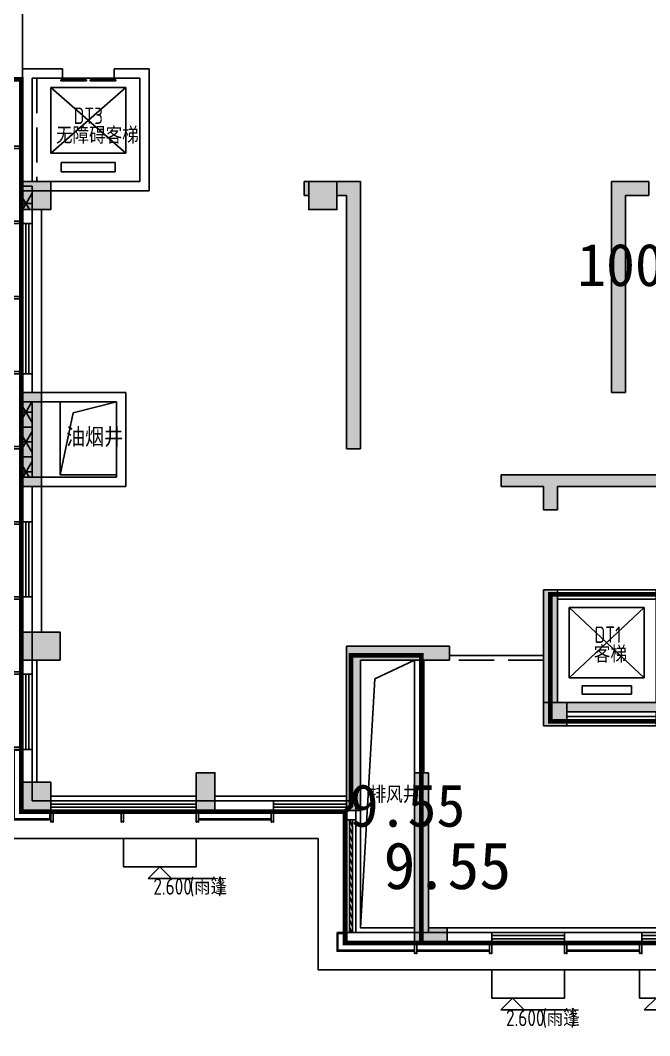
# Model space of a CAD drawing. Extents: x 512858 to 514372, y -232486 to -231710.
# Drawn here: x 513789.12 to 513802.54, y -232342.65 to -232321.02 of the extents above; entities that cross this region are included whole.
import ezdxf

# ---------------------------------------------------------------- set-up
doc = ezdxf.new("R2010")
doc.units = 0
doc.header["$LTSCALE"] = 1000
doc.linetypes.add('DASH', pattern=[0.35, 0.25, -0.1])
doc.layers.get('0').update_dxf_attribs({"color": 252})
for name, color, linetype in [('$面积结果', 7, 'Continuous'), ('0-灰色石材', 253, 'Continuous'), ('2#HXT-2F$0$A-ANNO-100-SYMB', 252, 'Continuous'), ('2#HXT-2F$0$A-FIRE-DOOR', 252, 'Continuous'), ('2#HXT-2F$0$A-HOLE-E', 253, 'Continuous'), ('2#HXT-2F$0$A-PATT-COLU', 253, 'Continuous'), ('2#HXT-2F$0$A-STAIR', 253, 'Continuous'), ('2#HXT-2F$0$A-STR-CONC-B', 253, 'Continuous'), ('2#HXT-2F$0$A-STR-CONC-C', 253, 'Continuous'), ('2#HXT-2F$0$A-WALL-S', 253, 'Continuous'), ('2#HXT-2F$0$AA-DOOR_FIRE_TEXT', 253, 'Continuous'), ('6#-造型-1F（实施版）石材-STONE-S', 253, 'Continuous'), ('6#-造型-1F（实施版）金属型材-METAL-S', 253, 'Continuous'), ('6#-造型-银白色铝板', 252, 'Continuous'), ('A-ANNO-100-DIM-E', 253, 'Continuous'), ('A-ANNO-100-TXT', 252, 'Continuous'), ('A-ANNO-20-TXT', 252, 'Continuous'), ('A-DOOR', 252, 'Continuous'), ('A-HOLE-E', 253, 'Continuous'), ('A-METAL-E', 253, 'Continuous'), ('A-PATT-COLU', 253, 'Continuous'), ('A-SOIL-E', 253, 'Continuous'), ('A-STAIR', 252, 'Continuous'), ('A-STR-CONC-B', 252, 'Continuous'), ('A-STR-CONC-C', 253, 'Continuous'), ('A-STR-CONC-H', 253, 'Continuous'), ('A-WALL-S', 252, 'Continuous'), ('A-WINDOW', 253, 'Continuous'), ('PUB_HATCH', 252, 'Continuous'), ('PUB_TEXT', 252, 'Continuous'), ('WALL', 252, 'Continuous')]:
    doc.layers.add(name, color=color, linetype=linetype)
for name, color, linetype, lineweight in [('面积-计容-住宅-1', 1, 'Continuous', 0), ('面积-计容-餐饮便利店--1', 3, 'Continuous', 0), ('面积-计容-餐饮便利店-1', 3, 'Continuous', 0)]:
    doc.layers.add(name, color=color, linetype=linetype, lineweight=lineweight)
doc.styles.add('2#HXT-2F$0$STANDARD', font='GBENOR', dxfattribs={"bigfont": 'GBCBIG'})
doc.styles.add('_TCH_SPACE', font='TSSDENG.shx', dxfattribs={"width": 0.8, "height": 5, "bigfont": 'hztxt.shx'})
doc.styles.add('dw', font='simhei.ttf')
doc.styles.add('TYDG_02', font='TSSDENG.shx', dxfattribs={"width": 0.8, "bigfont": 'hztxt.shx'})
pattern_1 = [(0, (513858.53243, -232374.4523), (0, 0.3175), []), (60, (513858.53243, -232374.4523), (-0.2749631, 0.15875), []), (120, (513858.53243, -232374.4523), (-0.2749631, -0.15875), [])]

# ---------------------------------------------------------------- blocks, each defined once
blk = doc.blocks.new('2新332#HXT-2F$0$$TWTSYS$00000508')
for p, q in [((-0.5, 0.5), (0.324, 1.224)), ((-0.5, 0.5), (-0.5, -0.5)), ((-0.5, -0.5), (0.5, 0.5)), ((0.5, 0.5), (-0.5, 0.5)), ((0.5, -0.5), (0.5, 0.5)), ((-0.5, -0.5), (0.5, -0.5))]:
    blk.add_line(p, q)
blk.add_solid([(0.5, -0.5), (0.5, 0.5), (-0.5, -0.5)])
blk = doc.blocks.new('2新154_FZH')
blk.add_lwpolyline([(-0.5, -0.5), (0.5, -0.5), (0.5, 0.5), (-0.5, 0.5)], close=True)
at = {"layer": 'PUB_HATCH'}
blk.add_solid([(-0.5, -0.5), (0.5, -0.5), (-0.5, 0.5), (0.5, 0.5)], dxfattribs=at)
blk = doc.blocks.new('2新322#HXT-2F$0$$DorLib2D$00000231')
at = {"color": 0}
for p, q in [((-0.5, 0), (-0.25, 0.433)), ((0.5, 0), (0.25, 0.433))]:
    blk.add_line(p, q, dxfattribs=at)
for centre, start, end in [((-0.5, 0), 0, 60), ((0.5, 0), 120, 180)]:
    blk.add_arc(centre, 0.5, start, end, dxfattribs=at)
blk = doc.blocks.new('2新312#HXT-2F')
at = {"layer": '2#HXT-2F$0$A-PATT-COLU'}
for points in [[(-52312, -20648), (-52012, -20898), (-52012, -20498), (-52312, -20498)], [(-59162, -20898), (-58262, -20898), (-58112, -20814), (-58112, -20648), (-59162, -20648)], [(-58112, -20814), (-57962, -20898), (-54612, -20898), (-54612, -20648), (-58112, -20648)], [(-54612, -20648), (-54612, -20898), (-52412, -20898), (-52412, -20648)], [(-52412, -20648), (-52412, -20898), (-52012, -20898), (-52312, -20648)], [(-51162, -20898), (-50412, -20898), (-50412, -20648), (-51162, -20648)], [(-50412, -20648), (-50412, -20898), (-47662, -20898), (-47662, -20648)], [(-47662, -20648), (-47662, -20898), (-45162, -20898), (-44862, -20648)], [(-44862, -21498), (-44862, -20648), (-45162, -20898), (-45162, -21498)], [(-57962, -21398), (-57962, -20898), (-58112, -20814), (-58262, -20898), (-58262, -21398)], [(-58262, -23198), (-57962, -23198), (-57962, -23098), (-58262, -23098)], [(-55862, -23098), (-55662, -23298), (-55562, -23298), (-55562, -23098)], [(-55795, -25598), (-55662, -25598), (-55662, -23298), (-55862, -23098), (-55862, -25498)], [(-54462, -23298), (-49562, -23298), (-49562, -23098), (-54462, -23098)], [(-48462, -23298), (-48362, -23298), (-48162, -23098), (-48462, -23098)], [(-48362, -23498), (-48162, -23498), (-48162, -23098), (-48362, -23298)], [(-45062, -23498), (-44812, -23498), (-44812, -23098), (-45062, -23098)], [(-58262, -25498), (-57962, -25498), (-57962, -23198), (-58262, -23198)], [(-48362, -25998), (-48162, -25798), (-48162, -23498), (-48362, -23498)], [(-45062, -25798), (-44812, -25998), (-44812, -23498), (-45062, -23498)], [(-57762, -25498), (-57762, -25698), (-55862, -25698), (-55795, -25598), (-55862, -25498)], [(-55862, -25898), (-55662, -25898), (-55662, -25598), (-55795, -25598), (-55862, -25698)], [(-55662, -25998), (-55662, -25898), (-55862, -25898), (-55862, -25998)], [(-54462, -25998), (-49562, -25998), (-49562, -25798), (-54462, -25798)], [(-48162, -25798), (-48362, -25998), (-47362, -25998), (-47362, -25798)], [(-47362, -25798), (-47362, -25998), (-44812, -25998), (-45062, -25798)]]:
    blk.add_hatch(color=256, dxfattribs=at).paths.add_polyline_path(points)
at = {"layer": '2#HXT-2F$0$A-ANNO-100-SYMB'}
for points in [[(-54262, -23898, 0, 0, 0), (-52052, -23898, 0, 80, 0), (-52352, -23898, 0, 0, 0)], [(-49906, -23898, 0, 0, 0), (-51792, -23898, 0, 80, 0), (-51492, -23898, 0, 0, 0)], [(-54262, -25198, 0, 0, 0), (-52052, -25198, 0, 80, 0), (-52352, -25198, 0, 0, 0)], [(-49582, -25198, 0, 0, 0), (-51792, -25198, 0, 80, 0), (-51492, -25198, 0, 0, 0)]]:
    blk.add_lwpolyline(points, format="xyseb", dxfattribs=at)
at = {"layer": '2#HXT-2F$0$A-FIRE-DOOR'}
for p, q in [((-54162, -21698), (-53162, -21698)), ((-54162, -21798), (-53162, -21798)), ((-49462, -21698), (-48462, -21698)), ((-49462, -21798), (-48462, -21798))]:
    blk.add_line(p, q, dxfattribs=at)
at = {"layer": '2#HXT-2F$0$A-HOLE-E'}
for points in [[(-54512, -21698), (-54262, -21698), (-54262, -20898), (-54512, -20898)], [(-53612, -21098), (-53312, -21098), (-53312, -20898), (-53612, -20898)], [(-52712, -21698), (-52512, -21698), (-52512, -20898), (-52712, -20898)], [(-50512, -20898), (-52312, -20898), (-52312, -21698), (-50512, -21698)], [(-47462, -23598), (-48162, -23598), (-48162, -24598), (-47462, -24598)], [(-47462, -24798), (-48162, -24798), (-48162, -25798), (-47462, -25798)]]:
    blk.add_lwpolyline(points, close=True, dxfattribs=at)
for points in [[(-54262, -20898), (-54427, -20995), (-54512, -21698)], [(-53312, -20898), (-53556, -20953), (-53612, -21098)], [(-52512, -20898), (-52651, -20968), (-52712, -21698)], [(-50512, -20898), (-52092, -21127), (-52312, -21698)], [(-47462, -23598), (-47984, -23789), (-48162, -24598)], [(-47462, -24798), (-47984, -24989), (-48162, -25798)]]:
    blk.add_lwpolyline(points, dxfattribs=at)
at = {"layer": '2#HXT-2F$0$A-STAIR'}
for p, q in [((-54132, -23298), (-52326, -23298)), ((-54132, -23298), (-54132, -24438)), ((-53872, -23298), (-53872, -24438)), ((-53612, -23298), (-53612, -24438)), ((-53352, -23298), (-53352, -24438)), ((-53092, -23298), (-53092, -24438)), ((-52832, -23298), (-52832, -24438)), ((-52572, -23298), (-52572, -24438)), ((-52326, -23298), (-52017, -23833)), ((-52312, -23322), (-52312, -24438)), ((-52211, -23298), (-49712, -23298)), ((-52211, -23298), (-51917, -23807)), ((-52142, -23298), (-52142, -23417)), ((-51882, -23298), (-51882, -23797)), ((-51622, -23298), (-51622, -24317)), ((-51362, -23298), (-51362, -24438)), ((-51102, -23298), (-51102, -24438)), ((-50842, -23298), (-50842, -24438)), ((-50582, -23298), (-50582, -24438)), ((-50322, -23298), (-50322, -24438)), ((-50062, -23298), (-50062, -24438)), ((-57712, -24973), (-57712, -23473)), ((-57712, -23473), (-56112, -23473)), ((-57712, -24973), (-56112, -23473)), ((-57712, -23473), (-56112, -24973)), ((-56112, -23473), (-56112, -24973)), ((-52052, -23773), (-52052, -24438)), ((-52017, -23833), (-51845, -23787)), ((-51845, -23787), (-52017, -23993)), ((-46962, -25273), (-46962, -23773)), ((-46962, -23773), (-45362, -23773)), ((-46962, -25273), (-45362, -23773)), ((-46962, -23773), (-45362, -25273)), ((-45362, -23773), (-45362, -25273)), ((-52017, -23993), (-51837, -23945)), ((-51937, -23972), (-51633, -24498)), ((-51837, -23945), (-51518, -24498)), ((-51792, -24223), (-51792, -24438)), ((-54132, -24438), (-54132, -24498)), ((-54132, -24438), (-49972, -24438)), ((-54132, -24438), (-54132, -24498)), ((-49972, -24438), (-49972, -24498)), ((-54132, -24498), (-51633, -24498)), ((-54132, -24498), (-49972, -24498)), ((-49712, -24598), (-54132, -24598)), ((-54132, -24658), (-54132, -24598)), ((-49712, -24658), (-54132, -24658)), ((-52156, -24598), (-53962, -24598)), ((-53962, -24658), (-53962, -24598)), ((-53962, -25798), (-53962, -24658)), ((-53702, -25798), (-53702, -24658)), ((-53442, -25798), (-53442, -24658)), ((-53182, -25798), (-53182, -24658)), ((-52922, -25798), (-52922, -24658)), ((-52662, -25798), (-52662, -24658)), ((-52402, -25798), (-52402, -24658)), ((-52007, -25151), (-52326, -24598)), ((-49712, -24598), (-52211, -24598)), ((-51907, -25124), (-52211, -24598)), ((-52052, -24873), (-52052, -24658)), ((-51792, -25323), (-51792, -24658)), ((-51608, -24498), (-49802, -24498)), ((-51532, -25773), (-51532, -24658)), ((-51272, -25798), (-51272, -24658)), ((-51012, -25798), (-51012, -24658)), ((-50752, -25798), (-50752, -24658)), ((-50492, -25798), (-50492, -24658)), ((-50232, -25798), (-50232, -24658)), ((-49972, -25798), (-49972, -24658)), ((-49712, -24658), (-49712, -24598)), ((-49712, -24658), (-49712, -24598)), ((-49712, -25798), (-49712, -24658)), ((-56112, -24973), (-57712, -24973)), ((-52142, -25798), (-52142, -24917)), ((-52052, -25798), (-52052, -25073)), ((-57437, -25323), (-57437, -25148)), ((-57437, -25148), (-56387, -25148)), ((-56387, -25148), (-56387, -25323)), ((-51827, -25102), (-52007, -25151)), ((-51999, -25308), (-51827, -25102)), ((-51827, -25262), (-51999, -25308)), ((-51633, -25798), (-51927, -25289)), ((-51518, -25798), (-51827, -25262)), ((-45362, -25273), (-46962, -25273)), ((-56387, -25323), (-57437, -25323)), ((-51792, -25798), (-51792, -25523)), ((-46712, -25623), (-46712, -25448)), ((-46712, -25448), (-45612, -25448)), ((-45612, -25448), (-45612, -25623)), ((-45612, -25623), (-46712, -25623)), ((-51633, -25798), (-54132, -25798)), ((-49712, -25798), (-51518, -25798))]:
    blk.add_line(p, q, dxfattribs=at)
at = {"layer": '2#HXT-2F$0$A-STR-CONC-B'}
for p, q in [((-52312, -20648), (-52312, -20498)), ((-52012, -20898), (-52012, -20498)), ((-59162, -20648), (-58112, -20648)), ((-59162, -20648), (-59162, -20898)), ((-58112, -20648), (-54612, -20648)), ((-54612, -20648), (-52412, -20648)), ((-52412, -20648), (-52312, -20648)), ((-51162, -20648), (-50412, -20648)), ((-51162, -20648), (-51162, -20898)), ((-50412, -20648), (-47662, -20648)), ((-47662, -20648), (-44862, -20648)), ((-44862, -21498), (-44862, -20648)), ((-59162, -20898), (-58262, -20898)), ((-58262, -21398), (-58262, -20898)), ((-57962, -21398), (-57962, -20898)), ((-57962, -20898), (-54612, -20898)), ((-54612, -20898), (-52412, -20898)), ((-52412, -20898), (-52012, -20898)), ((-51162, -20898), (-50412, -20898)), ((-50412, -20898), (-47662, -20898)), ((-47662, -20898), (-45162, -20898)), ((-45162, -21498), (-45162, -20898)), ((-58262, -21398), (-57962, -21398)), ((-45162, -21498), (-44862, -21498)), ((-58262, -23198), (-58262, -23098)), ((-58262, -23098), (-57962, -23098)), ((-57962, -23198), (-57962, -23098)), ((-55862, -23098), (-55562, -23098)), ((-55862, -25498), (-55862, -23098)), ((-55562, -23098), (-55562, -23298)), ((-54462, -23098), (-49562, -23098)), ((-54462, -23098), (-54462, -23298)), ((-49562, -23098), (-49562, -23298)), ((-48462, -23098), (-48162, -23098)), ((-48462, -23098), (-48462, -23298)), ((-48162, -23498), (-48162, -23098)), ((-45062, -23498), (-45062, -23098)), ((-45062, -23098), (-44812, -23098)), ((-44812, -23498), (-44812, -23098)), ((-58262, -25498), (-58262, -23198)), ((-57962, -25498), (-57962, -23198)), ((-55662, -23298), (-55562, -23298)), ((-55662, -25598), (-55662, -23298)), ((-54462, -23298), (-49562, -23298)), ((-48462, -23298), (-48362, -23298)), ((-48362, -23498), (-48362, -23298)), ((-48362, -25998), (-48362, -23498)), ((-48162, -25798), (-48162, -23498)), ((-45062, -25798), (-45062, -23498)), ((-44812, -25998), (-44812, -23498)), ((-57762, -25498), (-55862, -25498)), ((-57762, -25698), (-55862, -25698)), ((-55862, -25898), (-55862, -25698)), ((-55662, -25898), (-55662, -25598)), ((-55862, -25998), (-55862, -25898)), ((-55662, -25998), (-55662, -25898)), ((-54462, -25798), (-49562, -25798)), ((-54462, -25798), (-54462, -25998)), ((-49562, -25798), (-49562, -25998)), ((-48162, -25798), (-47362, -25798)), ((-47362, -25798), (-45062, -25798)), ((-55862, -25998), (-55662, -25998)), ((-54462, -25998), (-49562, -25998)), ((-48362, -25998), (-47362, -25998)), ((-47362, -25998), (-44812, -25998))]:
    blk.add_line(p, q, dxfattribs=at)
at = {"layer": '2#HXT-2F$0$A-WALL-S'}
for p, q in [((-52012, -20698), (-51162, -20698)), ((-54712, -21798), (-54712, -20898)), ((-54512, -21698), (-54512, -20898)), ((-52512, -21698), (-52512, -20898)), ((-52312, -21698), (-52312, -20898)), ((-52012, -20898), (-51162, -20898)), ((-50512, -21498), (-50512, -20898)), ((-50412, -21498), (-50412, -20898)), ((-47762, -21698), (-47762, -20898)), ((-47562, -21798), (-47562, -20898)), ((-50512, -21698), (-50512, -21498)), ((-50412, -21498), (-49562, -21498)), ((-50412, -21798), (-50412, -21598)), ((-50412, -21598), (-49662, -21598)), ((-49662, -21798), (-49662, -21598)), ((-49562, -21698), (-49562, -21498)), ((-54712, -21798), (-54162, -21798)), ((-54162, -21698), (-54512, -21698)), ((-54162, -21798), (-54162, -21698)), ((-52512, -21698), (-53162, -21698)), ((-53162, -21698), (-53162, -21798)), ((-53162, -21798), (-52412, -21798)), ((-52412, -21798), (-50412, -21798)), ((-52312, -21698), (-50512, -21698)), ((-49662, -21798), (-49462, -21798)), ((-49462, -21698), (-49562, -21698)), ((-49462, -21798), (-49462, -21698)), ((-47762, -21698), (-48462, -21698)), ((-48462, -21698), (-48462, -21798)), ((-48462, -21798), (-47562, -21798)), ((-55862, -23098), (-57962, -23098)), ((-55562, -23098), (-54462, -23098)), ((-49562, -23098), (-48462, -23098)), ((-55862, -23298), (-57962, -23298)), ((-55562, -23298), (-54462, -23298)), ((-49562, -23298), (-48462, -23298)), ((-48162, -23398), (-47362, -23398)), ((-47362, -23398), (-45062, -23398)), ((-48162, -23598), (-47462, -23598)), ((-47462, -25798), (-47462, -23598)), ((-47262, -25798), (-47262, -23598)), ((-47262, -23598), (-45062, -23598)), ((-54132, -24498), (-49712, -24498)), ((-54132, -24498), (-54132, -24598)), ((-54132, -24598), (-49712, -24598)), ((-49712, -24498), (-49712, -24598)), ((-57762, -25798), (-55862, -25798)), ((-54462, -25798), (-55662, -25798)), ((-49562, -25798), (-48362, -25798)), ((-48362, -25798), (-48362, -25998)), ((-57762, -25998), (-55862, -25998)), ((-54462, -25998), (-55662, -25998)), ((-49562, -25998), (-48362, -25998))]:
    blk.add_line(p, q, dxfattribs=at)
at = {"layer": '2#HXT-2F$0$AA-DOOR_FIRE_TEXT'}
for points in [[(-55462, -25398), (-55662, -25398), (-55662, -25598), (-55462, -25598)], [(-55462, -25598), (-55662, -25598), (-55662, -25798), (-55462, -25798)]]:
    blk.add_lwpolyline(points, close=True, dxfattribs=at)
for centre in [(-55562, -25498), (-55562, -25698)]:
    blk.add_circle(centre, 50, dxfattribs=at)
at = {"layer": '2#HXT-2F$0$A-FIRE-DOOR', "xscale": 1000, "yscale": -1000, "zscale": 100}
for p in [(-53662, -21748), (-48962, -21748)]:
    blk.add_blockref('2新322#HXT-2F$0$$DorLib2D$00000231', p, dxfattribs=at)
at = {"layer": '2#HXT-2F$0$A-STR-CONC-C', "xscale": 499.9999999996726, "yscale": 499.9999999996726, "zscale": 499.9999999996726, "rotation": 1.66753e-11}
blk.add_blockref('2新154_FZH', (-58012, -25748), dxfattribs=at)
at = {"layer": '2#HXT-2F$0$AA-DOOR_FIRE_TEXT', "xscale": 700.0000000000001, "yscale": 200.0000000000001, "zscale": 700.0000000000001}
for p, rotation in [((-50062, -21698), 180), ((-55562, -25048), 270)]:
    blk.add_blockref('2新332#HXT-2F$0$$TWTSYS$00000508', p, dxfattribs=dict(at, rotation=rotation))
at = {"layer": 'PUB_TEXT', "color": 7, "style": '2#HXT-2F$0$STANDARD'}
for s, p in [('上', (-54541, -24073)), ('下', (-49836, -24073)), ('下', (-54522, -25373)), ('上', (-49512, -25373))]:
    blk.add_text(s, height=338, dxfattribs=at).set_placement(p)
blk = doc.blocks.new('2新692F柱')
at = {"layer": 'A-PATT-COLU'}
for points in [[(-63262, -14698), (-63262, -14398), (-63362, -14398), (-63362, -14698)], [(-62662, -14398), (-62662, -14698), (-62462, -14698), (-62162, -14398)], [(-62162, -20098), (-62162, -14398), (-62462, -14698), (-62462, -20098)], [(-56512, -18898), (-56512, -14698), (-56812, -14398), (-56812, -18898)], [(-56812, -14398), (-56512, -14698), (-56012, -14698), (-56012, -14398)], [(-59162, -20898), (-58262, -20898), (-58112, -20814), (-58112, -20648), (-59162, -20648)], [(-58112, -20814), (-57962, -20898), (-52012, -20898), (-52312, -20648), (-58112, -20648)], [(-57962, -21398), (-57962, -20898), (-58112, -20814), (-58262, -20898), (-58262, -21398)], [(-62162, -27798), (-62162, -24598), (-62462, -24298), (-62462, -27798)], [(-62462, -24298), (-62162, -24598), (-60262, -24598), (-60262, -24298)], [(-61012, -30598), (-60712, -30298), (-60712, -26998), (-61012, -26998)], [(-60712, -30298), (-61012, -30598), (-60312, -30598), (-60312, -30298)]]:
    blk.add_hatch(color=256, dxfattribs=at).paths.add_polyline_path(points)
at = {"layer": 'A-STR-CONC-B'}
for p, q in [((-63362, -14398), (-63262, -14398)), ((-63362, -14398), (-63362, -14698)), ((-62662, -14398), (-62162, -14398)), ((-62162, -20098), (-62162, -14398)), ((-56812, -18898), (-56812, -14398)), ((-56812, -14398), (-56012, -14398)), ((-56012, -14398), (-56012, -14698)), ((-63362, -14698), (-63262, -14698)), ((-62662, -14698), (-62462, -14698)), ((-62462, -20098), (-62462, -14698)), ((-56512, -18898), (-56512, -14698)), ((-56512, -14698), (-56012, -14698)), ((-56812, -18898), (-56512, -18898)), ((-62462, -20098), (-62162, -20098)), ((-59162, -20648), (-58112, -20648)), ((-59162, -20648), (-59162, -20898)), ((-58112, -20648), (-52312, -20648)), ((-59162, -20898), (-58262, -20898)), ((-58262, -21398), (-58262, -20898)), ((-57962, -21398), (-57962, -20898)), ((-57962, -20898), (-52012, -20898)), ((-58262, -21398), (-57962, -21398)), ((-62462, -27798), (-62462, -24298)), ((-62462, -24298), (-60262, -24298)), ((-60262, -24298), (-60262, -24598)), ((-62162, -27798), (-62162, -24598)), ((-62162, -24598), (-60262, -24598)), ((-61012, -30598), (-61012, -26998)), ((-61012, -26998), (-60712, -26998)), ((-60712, -30298), (-60712, -26998)), ((-62462, -27798), (-62162, -27798)), ((-60712, -30298), (-60312, -30298)), ((-60312, -30298), (-60312, -30598)), ((-61012, -30598), (-60312, -30598))]:
    blk.add_line(p, q, dxfattribs=at)
at = {"layer": 'A-STR-CONC-C'}
for p, xscale, yscale, zscale, rotation in [((-69062, -14698), 600, 600, 600, 270), ((-62962, -14698), 600, 600, 600, 270), ((-69162, -19898), 399.9999999999418, 1999.999999999542, 1999.999999999542, 359.9999999999937), ((-68962, -24298), 799.999999999709, 600, 600, 5.7321e-12), ((-65462, -27398), 400.0000000000873, 799.9999999995853, 799.9999999995853, 1.14642e-11)]:
    blk.add_blockref('2新154_FZH', p, dxfattribs=dict(at, xscale=xscale, yscale=yscale, zscale=zscale, rotation=rotation))
at = {"layer": 'A-STR-CONC-C', "xscale": 600, "yscale": 600, "zscale": 600}
blk.add_blockref('2新154_FZH', (-69062, -27498), dxfattribs=at)
blk = doc.blocks.new('2新164a-waraet5465478')
at = {"layer": '6#-造型-1F（实施版）金属型材-METAL-S'}
blk.add_lwpolyline([(2224547, 326871), (2224547, 327121), (2224597, 327121), (2224597, 326871), (2224587, 326871), (2224587, 326881), (2224557, 326881), (2224557, 326871)], close=True, dxfattribs=at)
blk = doc.blocks.new('2新160a-dsrtr678jfghj')
at = {"layer": '0-灰色石材'}
for p, q in [((2298426, 556748), (2299976, 556748)), ((2298426, 556728), (2299976, 556728)), ((2303076, 553948), (2304626, 553948)), ((2303076, 553928), (2304626, 553928)), ((2306276, 553948), (2307826, 553948)), ((2306276, 553928), (2307826, 553928))]:
    blk.add_line(p, q, dxfattribs=at)
for points in [[(2294476, 558228), (2294476, 556728), (2295276, 556728), (2295276, 556678)], [(2294476, 558228), (2294676, 558228)], [(2294676, 558208), (2294496, 558208), (2294496, 556748), (2295256, 556748), (2295256, 556928)], [(2301376, 554328), (2301376, 553928), (2303026, 553928)], [(2301576, 554328), (2301376, 554328)], [(2301576, 554308), (2301396, 554308), (2301396, 553948), (2303026, 553948)]]:
    blk.add_lwpolyline(points, dxfattribs=at)
at = {"layer": '6#-造型-1F（实施版）石材-STONE-S'}
for p, q in [((2294676, 558928), (2294676, 556928)), ((2294676, 556928), (2295266, 556928))]:
    blk.add_line(p, q, dxfattribs=at)
at = {"layer": '6#-造型-1F（实施版）金属型材-METAL-S'}
for points in [[(2294426, 571078), (2294676, 571078), (2294676, 571028), (2294426, 571028), (2294426, 571038), (2294436, 571038), (2294436, 571068), (2294426, 571068)], [(2294426, 569478), (2294676, 569478), (2294676, 569428), (2294426, 569428), (2294426, 569438), (2294436, 569438), (2294436, 569468), (2294426, 569468)], [(2294426, 567878), (2294676, 567878), (2294676, 567828), (2294426, 567828), (2294426, 567838), (2294436, 567838), (2294436, 567868), (2294426, 567868)], [(2294426, 566278), (2294676, 566278), (2294676, 566228), (2294426, 566228), (2294426, 566238), (2294436, 566238), (2294436, 566268), (2294426, 566268)], [(2294426, 564678), (2294676, 564678), (2294676, 564628), (2294426, 564628), (2294426, 564638), (2294436, 564638), (2294436, 564668), (2294426, 564668)], [(2294426, 563078), (2294676, 563078), (2294676, 563028), (2294426, 563028), (2294426, 563038), (2294436, 563038), (2294436, 563068), (2294426, 563068)], [(2294426, 561478), (2294676, 561478), (2294676, 561428), (2294426, 561428), (2294426, 561438), (2294436, 561438), (2294436, 561468), (2294426, 561468)], [(2294426, 559878), (2294676, 559878), (2294676, 559828), (2294426, 559828), (2294426, 559838), (2294436, 559838), (2294436, 559868), (2294426, 559868)], [(2294426, 558278), (2294676, 558278), (2294676, 558228), (2294426, 558228), (2294426, 558238), (2294436, 558238), (2294436, 558268), (2294426, 558268)]]:
    blk.add_lwpolyline(points, close=True, dxfattribs=at)
at = {"layer": '6#-造型-银白色铝板'}
for p in [(70728, 229807), (72228, 229807), (73828, 229807), (75428, 229807), (76978, 229807), (78478, 227007), (80078, 227007), (81678, 227007), (83278, 227007)]:
    blk.add_blockref('2新164a-waraet5465478', p, dxfattribs=at)
blk = doc.blocks.new('2新13$WINLIB2D$00000001')
at = {"color": 0}
for points in [[(-0.5, 0.5), (-0.5, -0.5)], [(-0.5, 0.5), (0.5, 0.5)], [(0.5, -0.5), (0.5, 0.5)], [(0.5, 0.1667), (-0.5, 0.1667)], [(0.5, -0.1667), (-0.5, -0.1667)], [(-0.5, -0.5), (0.5, -0.5)]]:
    blk.add_lwpolyline(points, dxfattribs=at)
blk = doc.blocks.new('2新14$WINLIB2D$00000039')
at = {"color": 0}
for points in [[(-0.5, 0.5), (-0.5, -0.5)], [(0.5, 0.5), (-0.5, 0.5)], [(0.5, -0.5), (0.5, 0.5)], [(-0.5, 0.1667), (0.5, 0.1667)], [(-0.3839, -0.1667), (-0.448, 0.1667)], [(-0.3159, -0.1667), (-0.38, 0.1667)], [(-0.2479, -0.1667), (-0.312, 0.1667)], [(-0.1799, -0.1667), (-0.244, 0.1667)], [(-0.1119, -0.1667), (-0.176, 0.1667)], [(-0.0439, -0.1667), (-0.108, 0.1667)], [(0.0241, -0.1667), (-0.04, 0.1667)], [(0.0921, -0.1667), (0.028, 0.1667)], [(0.16, -0.1667), (0.0959, 0.1667)], [(0.228, -0.1667), (0.1639, 0.1667)], [(0.296, -0.1667), (0.2319, 0.1667)], [(0.364, -0.1667), (0.2999, 0.1667)], [(0.432, -0.1667), (0.3679, 0.1667)], [(0.5, -0.1667), (0.4359, 0.1667)], [(-0.4519, -0.1667), (-0.5, 0.0836)], [(-0.5, -0.1667), (0.5, -0.1667)], [(0.5, -0.5), (-0.5, -0.5)]]:
    blk.add_lwpolyline(points, dxfattribs=at)
blk = doc.blocks.new('2新10$TCHSYS$WIN2D')
for p, q in [((-0.5, 0.5), (0.5, 0.5)), ((-0.5, 0.5), (-0.5, -0.5)), ((0.5, 0.5), (0.5, -0.5)), ((0.5, 0.1667), (-0.5, 0.1667)), ((0.5, -0.1667), (-0.5, -0.1667)), ((-0.5, -0.5), (0.5, -0.5))]:
    blk.add_line(p, q)
blk = doc.blocks.new('2新02$DORLIB2D$00000127')
at = {"color": 0}
for points in [[(-0.533, 0.795), (-0.533, 0.69)], [(-0.033, 0.795), (-0.533, 0.795)], [(-0.033, 0.795), (-0.033, 0.69)], [(0.533, 0.795), (0.033, 0.795)], [(0.033, 0.795), (0.033, 0.69)], [(0.533, 0.795), (0.533, 0.69)], [(-0.033, 0.69), (-0.533, 0.69)], [(0.533, 0.69), (0.033, 0.69)], [(0.5, 0.5), (-0.5, 0.5)]]:
    blk.add_lwpolyline(points, dxfattribs=at)

msp = doc.modelspace()

# ---------------------------------------------------------------- hatches: boundary and pattern name
at = {"layer": 'A-PATT-COLU'}
h = msp.add_hatch(dxfattribs=at)
h.set_pattern_fill('NET3', color=252, scale=0.1, style=0)
h.set_pattern_definition(pattern_1)
h.paths.add_polyline_path([(513789.37, -232325.05), (513789.37, -232324.65), (513789.17, -232324.65), (513789.17, -232325.05), (513789.27, -232325.05)], flags=17)
h = msp.add_hatch(dxfattribs=at)
h.set_pattern_fill('NET3', color=252, scale=0.1, style=0)
h.set_pattern_definition(pattern_1)
h.paths.add_polyline_path([(513789.37, -232330.75), (513789.37, -232329.15), (513789.17, -232329.15), (513789.17, -232330.75)], flags=17)

# ---------------------------------------------------------------- linework, layer by layer
at = {"color": 252, "linetype": 'DASH', "ltscale": 0.003}
msp.add_lwpolyline([(513800.27, -232334.65), (513797.72, -232334.65), (513797.72, -232337.05), (513797.82, -232337.05), (513797.82, -232340.45), (513811.47, -232340.45), (513811.47, -232341.85), (513816.47, -232341.85), (513816.47, -232338.35), (513820.87, -232338.35), (513820.87, -232334.15), (513822.57, -232334.15), (513822.57, -232331.75), (513822.37, -232331.75), (513822.37, -232331.55), (513813.72, -232331.55), (513813.72, -232336.05), (513800.27, -232336.05)], close=True, dxfattribs=at)
at = {"color": 252, "linetype": 'DASH', "ltscale": 0.003, "const_width": 0.03}
msp.add_lwpolyline([(513798.27, -232334.55), (513800.27, -232334.55)], dxfattribs=at)
at = {"layer": 'A-ANNO-100-DIM-E', "color": 252}
for p, q in [((513792.095, -232339.05), (513791.845, -232339.3)), ((513792.095, -232339.05), (513792.345, -232339.3)), ((513791.845, -232339.3), (513793.268, -232339.3)), ((513799.611, -232341.85), (513799.361, -232342.1)), ((513799.611, -232341.85), (513799.861, -232342.1)), ((513802.67, -232341.85), (513802.42, -232342.1)), ((513799.361, -232342.1), (513800.784, -232342.1)), ((513802.42, -232342.1), (513803.843, -232342.1))]:
    msp.add_line(p, q, dxfattribs=at)
at = {"layer": 'A-HOLE-E', "color": 252}
for points in [[(513791.17, -232329.15), (513789.97, -232329.15), (513789.97, -232330.7), (513791.17, -232330.7)], [(513796.37, -232334.65), (513797.52, -232334.65), (513797.52, -232340.35), (513796.37, -232340.35)]]:
    msp.add_lwpolyline(points, close=True, dxfattribs=at)
for points in [[(513791.17, -232329.15), (513790.244, -232329.382), (513789.97, -232330.7)], [(513797.52, -232334.65), (513796.679, -232335.05), (513796.37, -232340.35)]]:
    msp.add_lwpolyline(points, dxfattribs=at)
at = {"layer": 'A-METAL-E', "color": 252}
for points in [[(513764.77, -232324.45), (513786.97, -232324.45), (513786.97, -232338.45), (513795.47, -232338.45), (513795.47, -232341.25), (513810.57, -232341.25), (513810.57, -232342.65), (513823.47, -232342.65), (513823.47, -232313.75), (513806.67, -232313.75)], [(513791.32, -232338.45), (513791.32, -232339.05), (513792.87, -232339.05), (513792.87, -232338.45)], [(513799.17, -232341.25), (513799.17, -232341.85), (513800.72, -232341.85), (513800.72, -232341.25)], [(513802.32, -232341.25), (513802.32, -232341.85), (513803.92, -232341.85), (513803.92, -232341.25)]]:
    msp.add_lwpolyline(points, dxfattribs=at)
at = {"layer": 'A-SOIL-E', "color": 252}
msp.add_lwpolyline([(513789.17, -232314.55), (513789.17, -232322.05)], dxfattribs=at)
at = {"layer": 'A-STAIR', "color": 252}
for p, q in [((513789.77, -232323.85), (513789.77, -232322.45)), ((513789.77, -232322.45), (513791.37, -232322.45)), ((513789.77, -232323.85), (513791.37, -232322.45)), ((513789.77, -232322.45), (513791.37, -232323.85)), ((513791.37, -232322.45), (513791.37, -232323.85)), ((513791.37, -232323.85), (513789.77, -232323.85)), ((513789.995, -232324.25), (513789.995, -232324.05)), ((513789.995, -232324.05), (513791.145, -232324.05)), ((513791.145, -232324.05), (513791.145, -232324.25)), ((513791.145, -232324.25), (513789.995, -232324.25))]:
    msp.add_line(p, q, dxfattribs=at)
at = {"layer": 'A-STAIR', "color": 252, "linetype": 'DASH', "ltscale": 0.003}
msp.add_lwpolyline([(513789.47, -232324.45), (513791.67, -232324.45), (513791.67, -232322.25), (513789.47, -232322.25)], close=True, dxfattribs=at)
at = {"layer": 'A-STR-CONC-H', "color": 252}
for points in [[(513805.17, -232314.95), (513805.47, -232314.95), (513805.47, -232315.25), (513806.07, -232315.25), (513806.07, -232314.95), (513806.47, -232314.95), (513806.47, -232314.35), (513822.87, -232314.35), (513822.87, -232342.05), (513811.17, -232342.05), (513811.17, -232340.65), (513796.07, -232340.65), (513796.07, -232337.85), (513789.17, -232337.85), (513789.17, -232322.25), (513765.17, -232322.25)], [(513789.57, -232328.95), (513789.57, -232325.05)], [(513789.57, -232330.95), (513789.57, -232334.05)], [(513789.47, -232337.25), (513789.47, -232334.65)], [(513789.77, -232337.55), (513792.87, -232337.55)], [(513793.27, -232337.55), (513796.07, -232337.55)], [(513798.22, -232340.35), (513803.92, -232340.35)]]:
    msp.add_lwpolyline(points, dxfattribs=at)
at = {"layer": 'A-WALL-S', "color": 252}
for p, q in [((513789.17, -232322.05), (513790.02, -232322.05)), ((513789.17, -232324.65), (513789.17, -232322.05)), ((513791.12, -232322.05), (513791.87, -232322.05)), ((513791.87, -232324.65), (513791.87, -232322.05)), ((513789.37, -232322.25), (513790.02, -232322.25)), ((513789.37, -232324.45), (513789.37, -232322.25)), ((513791.12, -232322.25), (513791.67, -232322.25)), ((513791.67, -232324.45), (513791.67, -232322.25)), ((513789.37, -232324.45), (513791.67, -232324.45)), ((513789.17, -232324.65), (513791.87, -232324.65)), ((513789.17, -232325.05), (513789.17, -232324.65)), ((513789.37, -232325.05), (513789.37, -232324.65)), ((513789.17, -232325.35), (513789.17, -232325.05)), ((513789.17, -232325.05), (513789.37, -232325.05)), ((513789.37, -232325.35), (513789.37, -232325.05)), ((513789.17, -232329.15), (513789.17, -232328.55)), ((513789.37, -232328.95), (513789.37, -232328.55)), ((513789.37, -232328.95), (513791.37, -232328.95)), ((513791.37, -232328.95), (513791.37, -232330.95)), ((513789.17, -232329.15), (513791.17, -232329.15)), ((513789.17, -232330.75), (513789.17, -232329.15)), ((513789.37, -232330.75), (513789.37, -232329.15)), ((513791.17, -232329.15), (513791.17, -232330.75)), ((513789.17, -232331.7), (513789.17, -232330.75)), ((513789.17, -232330.75), (513791.17, -232330.75)), ((513789.37, -232331.7), (513789.37, -232330.95)), ((513789.37, -232330.95), (513791.37, -232330.95)), ((513789.17, -232334.95), (513789.17, -232333.3)), ((513789.37, -232334.95), (513789.37, -232333.3)), ((513797.52, -232337.05), (513797.52, -232334.65)), ((513797.52, -232334.65), (513797.72, -232334.65)), ((513797.72, -232337.05), (513797.72, -232334.65)), ((513789.17, -232337.85), (513789.17, -232336.55)), ((513789.37, -232337.65), (513789.37, -232336.55)), ((513797.52, -232337.05), (513797.72, -232337.05)), ((513789.37, -232337.65), (513789.77, -232337.65)), ((513792.87, -232337.65), (513794.52, -232337.65)), ((513796.07, -232337.65), (513796.27, -232337.65)), ((513796.27, -232337.65), (513796.27, -232338.05)), ((513789.17, -232337.85), (513789.77, -232337.85)), ((513792.87, -232337.85), (513794.52, -232337.85)), ((513796.07, -232337.85), (513796.07, -232338.05)), ((513796.07, -232340.45), (513796.07, -232340.65)), ((513799.17, -232340.45), (513796.27, -232340.45)), ((513802.37, -232340.45), (513800.72, -232340.45)), ((513799.17, -232340.65), (513796.07, -232340.65)), ((513802.37, -232340.65), (513800.72, -232340.65))]:
    msp.add_line(p, q, dxfattribs=at)
for points in [[(513790.02, -232322.05), (513790.02, -232322.25)], [(513791.12, -232322.05), (513791.12, -232322.25)], [(513789.17, -232325.35), (513789.37, -232325.35)], [(513789.17, -232328.55), (513789.37, -232328.55)], [(513789.17, -232331.7), (513789.37, -232331.7)], [(513789.17, -232333.3), (513789.37, -232333.3)], [(513789.17, -232334.95), (513789.37, -232334.95)], [(513789.17, -232336.55), (513789.37, -232336.55)], [(513789.77, -232337.65), (513789.77, -232337.85)], [(513792.87, -232337.65), (513792.87, -232337.85)], [(513794.52, -232337.65), (513794.52, -232337.85)], [(513796.07, -232337.65), (513796.07, -232337.85)], [(513796.27, -232338.05), (513796.07, -232338.05)], [(513796.27, -232340.45), (513796.07, -232340.45)], [(513799.17, -232340.65), (513799.17, -232340.45)], [(513800.72, -232340.65), (513800.72, -232340.45)], [(513802.37, -232340.65), (513802.37, -232340.45)]]:
    msp.add_lwpolyline(points, dxfattribs=at)
at = {"layer": 'WALL', "color": 252}
for p, q in [((513789.171, -232325.05), (513789.171, -232324.55)), ((513789.171, -232324.55), (513789.371, -232324.55)), ((513789.371, -232325.05), (513789.371, -232324.55)), ((513789.171, -232325.05), (513789.371, -232325.05))]:
    msp.add_line(p, q, dxfattribs=at)
at = {"layer": '面积-计容-住宅-1', "const_width": 0.1}
for points in [[(513800.42, -232333.25), (513810.27, -232333.25), (513810.27, -232333.55), (513813.57, -232333.55), (513813.57, -232335.95), (513800.42, -232335.95)], [(513797.67, -232334.55), (513796.17, -232334.55), (513796.17, -232337.75), (513796.045, -232337.875), (513796.045, -232340.675), (513797.67, -232340.675)]]:
    msp.add_lwpolyline(points, close=True, dxfattribs=at)
at = {"layer": '面积-计容-餐饮便利店--1', "const_width": 0.1}
msp.add_lwpolyline([(513800.42, -232333.25), (513810.27, -232333.25), (513810.27, -232333.55), (513813.57, -232333.55), (513813.57, -232335.95), (513800.42, -232335.95)], close=True, dxfattribs=at)
at = {"layer": '面积-计容-餐饮便利店-1', "color": 3, "const_width": 0.1}
msp.add_lwpolyline([(513822.895, -232314.325), (513806.445, -232314.325), (513806.445, -232315.325), (513805.495, -232315.325), (513805.495, -232314.95, 0.447798), (513804.788, -232314.325), (513797.17, -232314.325, 0.414269), (513796.545, -232314.95), (513796.545, -232315.325), (513795.595, -232315.325), (513795.595, -232314.325), (513772.545, -232314.325), (513772.545, -232322.275), (513789.145, -232322.275), (513789.145, -232337.875), (513796.045, -232337.875), (513796.17, -232337.75), (513796.17, -232334.55), (513797.67, -232334.55), (513797.67, -232340.675), (513811.145, -232340.675), (513811.145, -232342.075), (513822.895, -232342.075)], format="xyb", close=True, dxfattribs=at)

# ---------------------------------------------------------------- block references
at = {"color": 252, "xscale": 0.001, "yscale": 0.001, "zscale": 0.001}
for name in ['2新692F柱', '2新312#HXT-2F']:
    msp.add_blockref(name, (513858.532, -232310.052), dxfattribs=at)
at = {"layer": '6#-造型-银白色铝板', "color": 252, "xscale": 0.001, "yscale": 0.001, "zscale": 0.001}
msp.add_blockref('2新160a-dsrtr678jfghj', (511494.495, -232894.778), dxfattribs=at)
at = {"layer": 'A-DOOR', "color": 252, "xscale": 1.1, "yscale": -0.2, "zscale": 0.2}
msp.add_blockref('2新02$DORLIB2D$00000127', (513790.57, -232322.15), dxfattribs=at)
at = {"layer": 'A-WINDOW', "color": 252, "zscale": 0.2}
for name, p, xscale, yscale, rotation in [('2新13$WINLIB2D$00000001', (513789.27, -232326.95), -3.2, 0.2, 89.99999999999991), ('2新13$WINLIB2D$00000001', (513789.27, -232332.5), -1.6, 0.2, 89.99999999999991), ('2新13$WINLIB2D$00000001', (513789.27, -232335.75), -1.6, 0.2, 89.99999999999991), ('2新14$WINLIB2D$00000039', (513796.17, -232339.25), -2.399999999998006, 0.2, 270.0000000000007), ('2新13$WINLIB2D$00000001', (513799.945, -232340.55), 1.55, -0.2, 180), ('2新13$WINLIB2D$00000001', (513803.145, -232340.55), 1.55, -0.2, 180)]:
    msp.add_blockref(name, p, dxfattribs=dict(at, xscale=xscale, yscale=yscale, rotation=rotation))
for name, p, xscale, yscale in [('2新10$TCHSYS$WIN2D', (513791.32, -232337.75), -3.099903052878672, -0.2), ('2新13$WINLIB2D$00000001', (513795.295, -232337.75), -1.55, 0.2)]:
    msp.add_blockref(name, p, dxfattribs=dict(at, xscale=xscale, yscale=yscale))

# ---------------------------------------------------------------- texts
at = {"layer": '$面积结果', "color": 3, "style": 'dw'}
msp.add_text('1006.80', height=0.9065, dxfattribs=at).set_placement((513800.988, -232326.68))
at = {"layer": '$面积结果', "color": 1, "style": 'dw'}
msp.add_text('9.55', height=0.9065, dxfattribs=at).set_placement((513796.14, -232338.198))
at = {"layer": 'A-ANNO-100-DIM-E', "color": 252, "style": 'TYDG_02', "width": 0.8}
for s, p in [('2.600', (513791.957, -232339.647)), ('(', (513792.729, -232339.647)), (')', (513793.336, -232339.647)), ('2.600', (513799.473, -232342.447)), ('(', (513800.245, -232342.447)), (')', (513800.852, -232342.447))]:
    msp.add_text(s, height=0.35, dxfattribs=at).set_placement(p)
at = {"layer": 'A-ANNO-100-DIM-E', "color": 252, "style": 'TYDG_02'}
for p in [(513792.823, -232339.647), (513800.339, -232342.447)]:
    msp.add_text('雨篷', height=0.3526, dxfattribs=at).set_placement(p)
at = {"layer": 'A-ANNO-100-TXT', "color": 252, "style": '_TCH_SPACE'}
for s, height, p in [('油烟井', 0.403, (513790.1, -232330.104)), ('油烟井', 0.403, (513790.1, -232330.104)), ('排风井', 0.3526, (513796.566, -232337.691))]:
    msp.add_text(s, height=height, dxfattribs=at).set_placement(p)
at = {"layer": 'A-ANNO-20-TXT', "color": 252, "style": 'TYDG_02', "width": 0.8}
for s, p in [('DT3', (513790.255, -232323.228)), ('DT1', (513801.358, -232334.283))]:
    msp.add_text(s, height=0.35, dxfattribs=at).set_placement(p)
at = {"layer": 'A-ANNO-20-TXT', "color": 252, "style": 'TYDG_02'}
for s, p in [('无障碍客梯', (513789.881, -232323.648)), ('客梯', (513801.346, -232334.703))]:
    msp.add_text(s, height=0.3526, dxfattribs=at).set_placement(p)
at = {"layer": '面积-计容-住宅-1', "style": 'dw'}
msp.add_text('9.55', height=1, dxfattribs=at).set_placement((513796.863, -232339.526))

doc.saveas('drawing.dxf')
